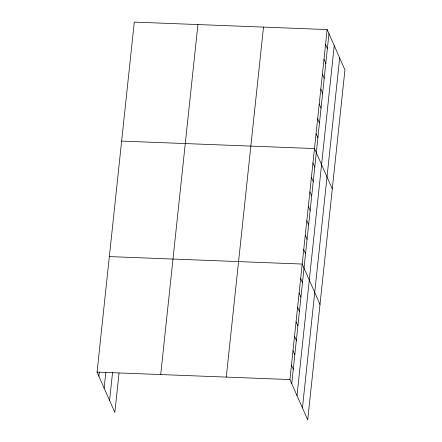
<?xml version="1.0" encoding="UTF-8"?>
<svg xmlns="http://www.w3.org/2000/svg" width="442" height="442" viewBox="0 0 442 442"><rect width="100%" height="100%" fill="white"/><g stroke="black" fill="none" stroke-linecap="round" stroke-linejoin="round"><path stroke-width="0.66" d="M119.042 373.059L114.854 412.436L97.063 372.092L134.285 22.1L327.146 29.564L344.937 69.908L307.715 419.9L289.919 379.556L327.146 29.564M98.875 376.203L99.295 372.263M104.146 388.159L105.826 372.407M109.583 400.48L112.583 372.258M160.706 374.556L197.928 24.564M226.276 377.092L263.504 27.1M291.737 383.667L328.958 33.68M297.007 395.623L334.229 45.636M302.438 407.944L339.666 57.952M121.627 141.097L314.489 148.562L332.285 188.905M109.345 256.592L302.206 264.062L319.997 304.405M97.063 372.092L289.919 379.556M325.561 44.443L327.378 48.554M323.98 59.316L325.793 63.427M322.4 74.19L324.213 78.3M320.815 89.063L322.632 93.179M319.234 103.942L321.047 108.052M317.654 118.815L319.467 122.926M316.069 133.688L317.886 137.799M312.953 162.999L314.765 167.115M311.417 177.435L313.229 181.552M309.881 191.872L311.698 195.988M308.345 206.315L310.162 210.425M306.809 220.751L308.627 224.862M305.278 235.188L307.091 239.299M303.742 249.625L305.555 253.736M300.671 278.499L302.483 282.609M299.135 292.936L300.947 297.046M297.599 307.372L299.411 311.483M296.063 321.809L297.875 325.92M294.527 336.246L296.339 340.357M292.991 350.683L294.803 354.793M291.455 365.12L293.273 369.23"/></g></svg>
